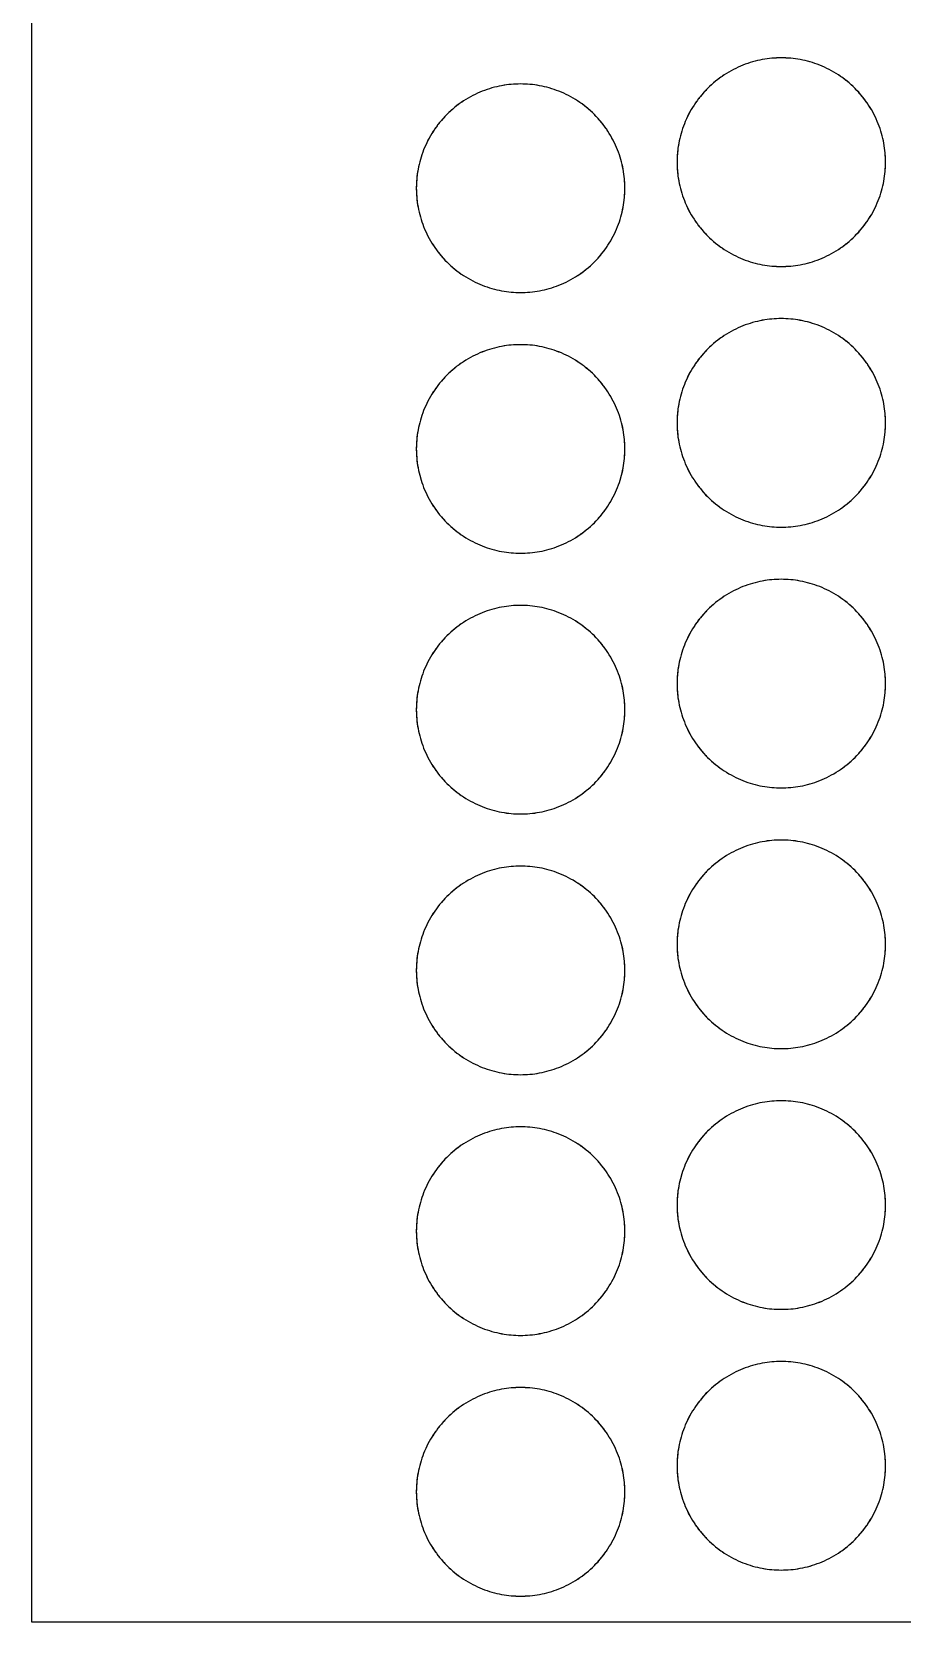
# Model space of a CAD drawing. Extents: x 85 to 185, y 98 to 200.
# Drawn here: x 85 to 111.71, y 100 to 148.8 of the extents above; entities that cross this region are included whole.
import ezdxf

# ---------------------------------------------------------------- set-up
doc = ezdxf.new("R2010")
doc.units = 0
doc.header["$MEASUREMENT"] = 0
doc.layers.get('0').update_dxf_attribs({"linetype": 'CONTINUOUS'})

msp = doc.modelspace()

# ---------------------------------------------------------------- linework, layer by layer
for points in [[(85, 100), (85, 200), (96.8, 200)], [(108, 100), (85, 100)], [(113.883, 100), (108, 100)]]:
    msp.add_lwpolyline(points)
for points in [[(111.2, 144.8), (111.197, 144.943), (111.187, 145.088), (111.17, 145.234), (111.147, 145.382), (111.132, 145.457), (111.115, 145.531), (111.097, 145.606), (111.076, 145.681), (111.054, 145.755), (111.03, 145.83), (111.004, 145.904), (110.975, 145.978), (110.945, 146.052), (110.913, 146.125), (110.879, 146.198), (110.843, 146.27), (110.804, 146.341), (110.764, 146.412), (110.722, 146.482), (110.678, 146.551), (110.633, 146.619), (110.585, 146.686), (110.536, 146.752), (110.484, 146.817), (110.431, 146.88), (110.377, 146.943), (110.321, 147.003), (110.263, 147.063), (110.203, 147.121), (110.143, 147.177), (110.08, 147.231), (110.017, 147.284), (109.952, 147.336), (109.886, 147.385), (109.819, 147.433), (109.751, 147.478), (109.682, 147.522), (109.612, 147.564), (109.541, 147.604), (109.47, 147.643), (109.398, 147.679), (109.325, 147.713), (109.252, 147.745), (109.178, 147.775), (109.104, 147.804), (109.03, 147.83), (108.955, 147.854), (108.881, 147.876), (108.806, 147.897), (108.731, 147.915), (108.657, 147.932), (108.582, 147.947), (108.434, 147.97), (108.288, 147.987), (108.143, 147.997), (108, 148), (107.857, 147.997), (107.712, 147.987), (107.566, 147.97), (107.418, 147.947), (107.343, 147.932), (107.269, 147.915), (107.194, 147.897), (107.119, 147.876), (107.045, 147.854), (106.97, 147.83), (106.896, 147.804), (106.822, 147.775), (106.748, 147.745), (106.675, 147.713), (106.602, 147.679), (106.53, 147.643), (106.459, 147.604), (106.388, 147.564), (106.318, 147.522), (106.249, 147.478), (106.181, 147.433), (106.114, 147.385), (106.048, 147.336), (105.983, 147.284), (105.92, 147.231), (105.857, 147.177), (105.797, 147.121), (105.737, 147.063), (105.679, 147.003), (105.623, 146.943), (105.569, 146.88), (105.516, 146.817), (105.464, 146.752), (105.415, 146.686), (105.367, 146.619), (105.322, 146.551), (105.278, 146.482), (105.236, 146.412), (105.196, 146.341), (105.157, 146.27), (105.121, 146.198), (105.087, 146.125), (105.055, 146.052), (105.025, 145.978), (104.996, 145.904), (104.97, 145.83), (104.946, 145.755), (104.924, 145.681), (104.903, 145.606), (104.885, 145.531), (104.868, 145.457), (104.853, 145.382), (104.83, 145.234), (104.813, 145.088), (104.803, 144.943), (104.8, 144.8), (104.803, 144.657), (104.813, 144.512), (104.83, 144.366), (104.853, 144.218), (104.868, 144.143), (104.885, 144.069), (104.903, 143.994), (104.924, 143.919), (104.946, 143.845), (104.97, 143.77), (104.996, 143.696), (105.025, 143.622), (105.055, 143.548), (105.087, 143.475), (105.121, 143.402), (105.157, 143.33), (105.196, 143.259), (105.236, 143.188), (105.278, 143.118), (105.322, 143.049), (105.367, 142.981), (105.415, 142.914), (105.464, 142.848), (105.516, 142.783), (105.569, 142.72), (105.623, 142.657), (105.679, 142.597), (105.737, 142.537), (105.797, 142.479), (105.857, 142.423), (105.92, 142.369), (105.983, 142.316), (106.048, 142.264), (106.114, 142.215), (106.181, 142.167), (106.249, 142.122), (106.318, 142.078), (106.388, 142.036), (106.459, 141.996), (106.53, 141.957), (106.602, 141.921), (106.675, 141.887), (106.748, 141.855), (106.822, 141.825), (106.896, 141.796), (106.97, 141.77), (107.045, 141.746), (107.119, 141.724), (107.194, 141.703), (107.269, 141.685), (107.343, 141.668), (107.418, 141.653), (107.566, 141.63), (107.712, 141.613), (107.857, 141.603), (108, 141.6), (108.143, 141.603), (108.288, 141.613), (108.434, 141.63), (108.582, 141.653), (108.657, 141.668), (108.731, 141.685), (108.806, 141.703), (108.881, 141.724), (108.955, 141.746), (109.03, 141.77), (109.104, 141.796), (109.178, 141.825), (109.252, 141.855), (109.325, 141.887), (109.398, 141.921), (109.47, 141.957), (109.541, 141.996), (109.612, 142.036), (109.682, 142.078), (109.751, 142.122), (109.819, 142.167), (109.886, 142.215), (109.952, 142.264), (110.017, 142.316), (110.08, 142.369), (110.143, 142.423), (110.203, 142.479), (110.263, 142.537), (110.321, 142.597), (110.377, 142.657), (110.431, 142.72), (110.484, 142.783), (110.536, 142.848), (110.585, 142.914), (110.633, 142.981), (110.678, 143.049), (110.722, 143.118), (110.764, 143.188), (110.804, 143.259), (110.843, 143.33), (110.879, 143.402), (110.913, 143.475), (110.945, 143.548), (110.975, 143.622), (111.004, 143.696), (111.03, 143.77), (111.054, 143.845), (111.076, 143.919), (111.097, 143.994), (111.115, 144.069), (111.132, 144.143), (111.147, 144.218), (111.17, 144.366), (111.187, 144.512), (111.197, 144.657), (111.2, 144.8)], [(103.2, 144), (103.197, 144.143), (103.187, 144.288), (103.17, 144.434), (103.147, 144.582), (103.132, 144.657), (103.115, 144.731), (103.097, 144.806), (103.076, 144.881), (103.054, 144.955), (103.03, 145.03), (103.004, 145.104), (102.975, 145.178), (102.945, 145.252), (102.913, 145.325), (102.879, 145.398), (102.843, 145.47), (102.804, 145.541), (102.764, 145.612), (102.722, 145.682), (102.678, 145.751), (102.633, 145.819), (102.585, 145.886), (102.536, 145.952), (102.484, 146.017), (102.431, 146.08), (102.377, 146.143), (102.321, 146.203), (102.263, 146.263), (102.203, 146.321), (102.143, 146.377), (102.08, 146.431), (102.017, 146.484), (101.952, 146.536), (101.886, 146.585), (101.819, 146.633), (101.751, 146.678), (101.682, 146.722), (101.612, 146.764), (101.541, 146.804), (101.47, 146.843), (101.398, 146.879), (101.325, 146.913), (101.252, 146.945), (101.178, 146.975), (101.104, 147.004), (101.03, 147.03), (100.955, 147.054), (100.881, 147.076), (100.806, 147.097), (100.731, 147.115), (100.657, 147.132), (100.582, 147.147), (100.434, 147.17), (100.288, 147.187), (100.143, 147.197), (100, 147.2), (99.857, 147.197), (99.712, 147.187), (99.566, 147.17), (99.418, 147.147), (99.343, 147.132), (99.269, 147.115), (99.194, 147.097), (99.119, 147.076), (99.045, 147.054), (98.97, 147.03), (98.896, 147.004), (98.822, 146.975), (98.748, 146.945), (98.675, 146.913), (98.602, 146.879), (98.53, 146.843), (98.459, 146.804), (98.388, 146.764), (98.318, 146.722), (98.249, 146.678), (98.181, 146.633), (98.114, 146.585), (98.048, 146.536), (97.983, 146.484), (97.92, 146.431), (97.857, 146.377), (97.797, 146.321), (97.737, 146.263), (97.679, 146.203), (97.623, 146.143), (97.569, 146.08), (97.516, 146.017), (97.464, 145.952), (97.415, 145.886), (97.367, 145.819), (97.322, 145.751), (97.278, 145.682), (97.236, 145.612), (97.196, 145.541), (97.157, 145.47), (97.121, 145.398), (97.087, 145.325), (97.055, 145.252), (97.025, 145.178), (96.996, 145.104), (96.97, 145.03), (96.946, 144.955), (96.924, 144.881), (96.903, 144.806), (96.885, 144.731), (96.868, 144.657), (96.853, 144.582), (96.83, 144.434), (96.813, 144.288), (96.803, 144.143), (96.8, 144), (96.803, 143.857), (96.813, 143.712), (96.83, 143.566), (96.853, 143.418), (96.868, 143.343), (96.885, 143.269), (96.903, 143.194), (96.924, 143.119), (96.946, 143.045), (96.97, 142.97), (96.996, 142.896), (97.025, 142.822), (97.055, 142.748), (97.087, 142.675), (97.121, 142.602), (97.157, 142.53), (97.196, 142.459), (97.236, 142.388), (97.278, 142.318), (97.322, 142.249), (97.367, 142.181), (97.415, 142.114), (97.464, 142.048), (97.516, 141.983), (97.569, 141.92), (97.623, 141.857), (97.679, 141.797), (97.737, 141.737), (97.797, 141.679), (97.857, 141.623), (97.92, 141.569), (97.983, 141.516), (98.048, 141.464), (98.114, 141.415), (98.181, 141.367), (98.249, 141.322), (98.318, 141.278), (98.388, 141.236), (98.459, 141.196), (98.53, 141.157), (98.602, 141.121), (98.675, 141.087), (98.748, 141.055), (98.822, 141.025), (98.896, 140.996), (98.97, 140.97), (99.045, 140.946), (99.119, 140.924), (99.194, 140.903), (99.269, 140.885), (99.343, 140.868), (99.418, 140.853), (99.566, 140.83), (99.712, 140.813), (99.857, 140.803), (100, 140.8), (100.143, 140.803), (100.288, 140.813), (100.434, 140.83), (100.582, 140.853), (100.657, 140.868), (100.731, 140.885), (100.806, 140.903), (100.881, 140.924), (100.955, 140.946), (101.03, 140.97), (101.104, 140.996), (101.178, 141.025), (101.252, 141.055), (101.325, 141.087), (101.398, 141.121), (101.47, 141.157), (101.541, 141.196), (101.612, 141.236), (101.682, 141.278), (101.751, 141.322), (101.819, 141.367), (101.886, 141.415), (101.952, 141.464), (102.017, 141.516), (102.08, 141.569), (102.143, 141.623), (102.203, 141.679), (102.263, 141.737), (102.321, 141.797), (102.377, 141.857), (102.431, 141.92), (102.484, 141.983), (102.536, 142.048), (102.585, 142.114), (102.633, 142.181), (102.678, 142.249), (102.722, 142.318), (102.764, 142.388), (102.804, 142.459), (102.843, 142.53), (102.879, 142.602), (102.913, 142.675), (102.945, 142.748), (102.975, 142.822), (103.004, 142.896), (103.03, 142.97), (103.054, 143.045), (103.076, 143.119), (103.097, 143.194), (103.115, 143.269), (103.132, 143.343), (103.147, 143.418), (103.17, 143.566), (103.187, 143.712), (103.197, 143.857), (103.2, 144)], [(111.2, 136.8), (111.197, 136.943), (111.187, 137.088), (111.17, 137.234), (111.147, 137.382), (111.132, 137.457), (111.115, 137.531), (111.097, 137.606), (111.076, 137.681), (111.054, 137.755), (111.03, 137.83), (111.004, 137.904), (110.975, 137.978), (110.945, 138.052), (110.913, 138.125), (110.879, 138.198), (110.843, 138.27), (110.804, 138.341), (110.764, 138.412), (110.722, 138.482), (110.678, 138.551), (110.633, 138.619), (110.585, 138.686), (110.536, 138.752), (110.484, 138.817), (110.431, 138.88), (110.377, 138.943), (110.321, 139.003), (110.263, 139.063), (110.203, 139.121), (110.143, 139.177), (110.08, 139.231), (110.017, 139.284), (109.952, 139.336), (109.886, 139.385), (109.819, 139.433), (109.751, 139.478), (109.682, 139.522), (109.612, 139.564), (109.541, 139.604), (109.47, 139.643), (109.398, 139.679), (109.325, 139.713), (109.252, 139.745), (109.178, 139.775), (109.104, 139.804), (109.03, 139.83), (108.955, 139.854), (108.881, 139.876), (108.806, 139.897), (108.731, 139.915), (108.657, 139.932), (108.582, 139.947), (108.434, 139.97), (108.288, 139.987), (108.143, 139.997), (108, 140), (107.857, 139.997), (107.712, 139.987), (107.566, 139.97), (107.418, 139.947), (107.343, 139.932), (107.269, 139.915), (107.194, 139.897), (107.119, 139.876), (107.045, 139.854), (106.97, 139.83), (106.896, 139.804), (106.822, 139.775), (106.748, 139.745), (106.675, 139.713), (106.602, 139.679), (106.53, 139.643), (106.459, 139.604), (106.388, 139.564), (106.318, 139.522), (106.249, 139.478), (106.181, 139.433), (106.114, 139.385), (106.048, 139.336), (105.983, 139.284), (105.92, 139.231), (105.857, 139.177), (105.797, 139.121), (105.737, 139.063), (105.679, 139.003), (105.623, 138.943), (105.569, 138.88), (105.516, 138.817), (105.464, 138.752), (105.415, 138.686), (105.367, 138.619), (105.322, 138.551), (105.278, 138.482), (105.236, 138.412), (105.196, 138.341), (105.157, 138.27), (105.121, 138.198), (105.087, 138.125), (105.055, 138.052), (105.025, 137.978), (104.996, 137.904), (104.97, 137.83), (104.946, 137.755), (104.924, 137.681), (104.903, 137.606), (104.885, 137.531), (104.868, 137.457), (104.853, 137.382), (104.83, 137.234), (104.813, 137.088), (104.803, 136.943), (104.8, 136.8), (104.803, 136.657), (104.813, 136.512), (104.83, 136.366), (104.853, 136.218), (104.868, 136.143), (104.885, 136.069), (104.903, 135.994), (104.924, 135.919), (104.946, 135.845), (104.97, 135.77), (104.996, 135.696), (105.025, 135.622), (105.055, 135.548), (105.087, 135.475), (105.121, 135.402), (105.157, 135.33), (105.196, 135.259), (105.236, 135.188), (105.278, 135.118), (105.322, 135.049), (105.367, 134.981), (105.415, 134.914), (105.464, 134.848), (105.516, 134.783), (105.569, 134.72), (105.623, 134.657), (105.679, 134.597), (105.737, 134.537), (105.797, 134.479), (105.857, 134.423), (105.92, 134.369), (105.983, 134.316), (106.048, 134.264), (106.114, 134.215), (106.181, 134.167), (106.249, 134.122), (106.318, 134.078), (106.388, 134.036), (106.459, 133.996), (106.53, 133.957), (106.602, 133.921), (106.675, 133.887), (106.748, 133.855), (106.822, 133.825), (106.896, 133.796), (106.97, 133.77), (107.045, 133.746), (107.119, 133.724), (107.194, 133.703), (107.269, 133.685), (107.343, 133.668), (107.418, 133.653), (107.566, 133.63), (107.712, 133.613), (107.857, 133.603), (108, 133.6), (108.143, 133.603), (108.288, 133.613), (108.434, 133.63), (108.582, 133.653), (108.657, 133.668), (108.731, 133.685), (108.806, 133.703), (108.881, 133.724), (108.955, 133.746), (109.03, 133.77), (109.104, 133.796), (109.178, 133.825), (109.252, 133.855), (109.325, 133.887), (109.398, 133.921), (109.47, 133.957), (109.541, 133.996), (109.612, 134.036), (109.682, 134.078), (109.751, 134.122), (109.819, 134.167), (109.886, 134.215), (109.952, 134.264), (110.017, 134.316), (110.08, 134.369), (110.143, 134.423), (110.203, 134.479), (110.263, 134.537), (110.321, 134.597), (110.377, 134.657), (110.431, 134.72), (110.484, 134.783), (110.536, 134.848), (110.585, 134.914), (110.633, 134.981), (110.678, 135.049), (110.722, 135.118), (110.764, 135.188), (110.804, 135.259), (110.843, 135.33), (110.879, 135.402), (110.913, 135.475), (110.945, 135.548), (110.975, 135.622), (111.004, 135.696), (111.03, 135.77), (111.054, 135.845), (111.076, 135.919), (111.097, 135.994), (111.115, 136.069), (111.132, 136.143), (111.147, 136.218), (111.17, 136.366), (111.187, 136.512), (111.197, 136.657), (111.2, 136.8)], [(103.2, 136), (103.197, 136.143), (103.187, 136.288), (103.17, 136.434), (103.147, 136.582), (103.132, 136.657), (103.115, 136.731), (103.097, 136.806), (103.076, 136.881), (103.054, 136.955), (103.03, 137.03), (103.004, 137.104), (102.975, 137.178), (102.945, 137.252), (102.913, 137.325), (102.879, 137.398), (102.843, 137.47), (102.804, 137.541), (102.764, 137.612), (102.722, 137.682), (102.678, 137.751), (102.633, 137.819), (102.585, 137.886), (102.536, 137.952), (102.484, 138.017), (102.431, 138.08), (102.377, 138.143), (102.321, 138.203), (102.263, 138.263), (102.203, 138.321), (102.143, 138.377), (102.08, 138.431), (102.017, 138.484), (101.952, 138.536), (101.886, 138.585), (101.819, 138.633), (101.751, 138.678), (101.682, 138.722), (101.612, 138.764), (101.541, 138.804), (101.47, 138.843), (101.398, 138.879), (101.325, 138.913), (101.252, 138.945), (101.178, 138.975), (101.104, 139.004), (101.03, 139.03), (100.955, 139.054), (100.881, 139.076), (100.806, 139.097), (100.731, 139.115), (100.657, 139.132), (100.582, 139.147), (100.434, 139.17), (100.288, 139.187), (100.143, 139.197), (100, 139.2), (99.857, 139.197), (99.712, 139.187), (99.566, 139.17), (99.418, 139.147), (99.343, 139.132), (99.269, 139.115), (99.194, 139.097), (99.119, 139.076), (99.045, 139.054), (98.97, 139.03), (98.896, 139.004), (98.822, 138.975), (98.748, 138.945), (98.675, 138.913), (98.602, 138.879), (98.53, 138.843), (98.459, 138.804), (98.388, 138.764), (98.318, 138.722), (98.249, 138.678), (98.181, 138.633), (98.114, 138.585), (98.048, 138.536), (97.983, 138.484), (97.92, 138.431), (97.857, 138.377), (97.797, 138.321), (97.737, 138.263), (97.679, 138.203), (97.623, 138.143), (97.569, 138.08), (97.516, 138.017), (97.464, 137.952), (97.415, 137.886), (97.367, 137.819), (97.322, 137.751), (97.278, 137.682), (97.236, 137.612), (97.196, 137.541), (97.157, 137.47), (97.121, 137.398), (97.087, 137.325), (97.055, 137.252), (97.025, 137.178), (96.996, 137.104), (96.97, 137.03), (96.946, 136.955), (96.924, 136.881), (96.903, 136.806), (96.885, 136.731), (96.868, 136.657), (96.853, 136.582), (96.83, 136.434), (96.813, 136.288), (96.803, 136.143), (96.8, 136), (96.803, 135.857), (96.813, 135.712), (96.83, 135.566), (96.853, 135.418), (96.868, 135.343), (96.885, 135.269), (96.903, 135.194), (96.924, 135.119), (96.946, 135.045), (96.97, 134.97), (96.996, 134.896), (97.025, 134.822), (97.055, 134.748), (97.087, 134.675), (97.121, 134.602), (97.157, 134.53), (97.196, 134.459), (97.236, 134.388), (97.278, 134.318), (97.322, 134.249), (97.367, 134.181), (97.415, 134.114), (97.464, 134.048), (97.516, 133.983), (97.569, 133.92), (97.623, 133.857), (97.679, 133.797), (97.737, 133.737), (97.797, 133.679), (97.857, 133.623), (97.92, 133.569), (97.983, 133.516), (98.048, 133.464), (98.114, 133.415), (98.181, 133.367), (98.249, 133.322), (98.318, 133.278), (98.388, 133.236), (98.459, 133.196), (98.53, 133.157), (98.602, 133.121), (98.675, 133.087), (98.748, 133.055), (98.822, 133.025), (98.896, 132.996), (98.97, 132.97), (99.045, 132.946), (99.119, 132.924), (99.194, 132.903), (99.269, 132.885), (99.343, 132.868), (99.418, 132.853), (99.566, 132.83), (99.712, 132.813), (99.857, 132.803), (100, 132.8), (100.143, 132.803), (100.288, 132.813), (100.434, 132.83), (100.582, 132.853), (100.657, 132.868), (100.731, 132.885), (100.806, 132.903), (100.881, 132.924), (100.955, 132.946), (101.03, 132.97), (101.104, 132.996), (101.178, 133.025), (101.252, 133.055), (101.325, 133.087), (101.398, 133.121), (101.47, 133.157), (101.541, 133.196), (101.612, 133.236), (101.682, 133.278), (101.751, 133.322), (101.819, 133.367), (101.886, 133.415), (101.952, 133.464), (102.017, 133.516), (102.08, 133.569), (102.143, 133.623), (102.203, 133.679), (102.263, 133.737), (102.321, 133.797), (102.377, 133.857), (102.431, 133.92), (102.484, 133.983), (102.536, 134.048), (102.585, 134.114), (102.633, 134.181), (102.678, 134.249), (102.722, 134.318), (102.764, 134.388), (102.804, 134.459), (102.843, 134.53), (102.879, 134.602), (102.913, 134.675), (102.945, 134.748), (102.975, 134.822), (103.004, 134.896), (103.03, 134.97), (103.054, 135.045), (103.076, 135.119), (103.097, 135.194), (103.115, 135.269), (103.132, 135.343), (103.147, 135.418), (103.17, 135.566), (103.187, 135.712), (103.197, 135.857), (103.2, 136)], [(111.2, 128.8), (111.197, 128.943), (111.187, 129.088), (111.17, 129.234), (111.147, 129.382), (111.132, 129.457), (111.115, 129.531), (111.097, 129.606), (111.076, 129.681), (111.054, 129.755), (111.03, 129.83), (111.004, 129.904), (110.975, 129.978), (110.945, 130.052), (110.913, 130.125), (110.879, 130.198), (110.843, 130.27), (110.804, 130.341), (110.764, 130.412), (110.722, 130.482), (110.678, 130.551), (110.633, 130.619), (110.585, 130.686), (110.536, 130.752), (110.484, 130.817), (110.431, 130.88), (110.377, 130.943), (110.321, 131.003), (110.263, 131.063), (110.203, 131.121), (110.143, 131.177), (110.08, 131.231), (110.017, 131.284), (109.952, 131.336), (109.886, 131.385), (109.819, 131.433), (109.751, 131.478), (109.682, 131.522), (109.612, 131.564), (109.541, 131.604), (109.47, 131.643), (109.398, 131.679), (109.325, 131.713), (109.252, 131.745), (109.178, 131.775), (109.104, 131.804), (109.03, 131.83), (108.955, 131.854), (108.881, 131.876), (108.806, 131.897), (108.731, 131.915), (108.657, 131.932), (108.582, 131.947), (108.434, 131.97), (108.288, 131.987), (108.143, 131.997), (108, 132), (107.857, 131.997), (107.712, 131.987), (107.566, 131.97), (107.418, 131.947), (107.343, 131.932), (107.269, 131.915), (107.194, 131.897), (107.119, 131.876), (107.045, 131.854), (106.97, 131.83), (106.896, 131.804), (106.822, 131.775), (106.748, 131.745), (106.675, 131.713), (106.602, 131.679), (106.53, 131.643), (106.459, 131.604), (106.388, 131.564), (106.318, 131.522), (106.249, 131.478), (106.181, 131.433), (106.114, 131.385), (106.048, 131.336), (105.983, 131.284), (105.92, 131.231), (105.857, 131.177), (105.797, 131.121), (105.737, 131.063), (105.679, 131.003), (105.623, 130.943), (105.569, 130.88), (105.516, 130.817), (105.464, 130.752), (105.415, 130.686), (105.367, 130.619), (105.322, 130.551), (105.278, 130.482), (105.236, 130.412), (105.196, 130.341), (105.157, 130.27), (105.121, 130.198), (105.087, 130.125), (105.055, 130.052), (105.025, 129.978), (104.996, 129.904), (104.97, 129.83), (104.946, 129.755), (104.924, 129.681), (104.903, 129.606), (104.885, 129.531), (104.868, 129.457), (104.853, 129.382), (104.83, 129.234), (104.813, 129.088), (104.803, 128.943), (104.8, 128.8), (104.803, 128.657), (104.813, 128.512), (104.83, 128.366), (104.853, 128.218), (104.868, 128.143), (104.885, 128.069), (104.903, 127.994), (104.924, 127.919), (104.946, 127.845), (104.97, 127.77), (104.996, 127.696), (105.025, 127.622), (105.055, 127.548), (105.087, 127.475), (105.121, 127.402), (105.157, 127.33), (105.196, 127.259), (105.236, 127.188), (105.278, 127.118), (105.322, 127.049), (105.367, 126.981), (105.415, 126.914), (105.464, 126.848), (105.516, 126.783), (105.569, 126.72), (105.623, 126.657), (105.679, 126.597), (105.737, 126.537), (105.797, 126.479), (105.857, 126.423), (105.92, 126.369), (105.983, 126.316), (106.048, 126.264), (106.114, 126.215), (106.181, 126.167), (106.249, 126.122), (106.318, 126.078), (106.388, 126.036), (106.459, 125.996), (106.53, 125.957), (106.602, 125.921), (106.675, 125.887), (106.748, 125.855), (106.822, 125.825), (106.896, 125.796), (106.97, 125.77), (107.045, 125.746), (107.119, 125.724), (107.194, 125.703), (107.269, 125.685), (107.343, 125.668), (107.418, 125.653), (107.566, 125.63), (107.712, 125.613), (107.857, 125.603), (108, 125.6), (108.143, 125.603), (108.288, 125.613), (108.434, 125.63), (108.582, 125.653), (108.657, 125.668), (108.731, 125.685), (108.806, 125.703), (108.881, 125.724), (108.955, 125.746), (109.03, 125.77), (109.104, 125.796), (109.178, 125.825), (109.252, 125.855), (109.325, 125.887), (109.398, 125.921), (109.47, 125.957), (109.541, 125.996), (109.612, 126.036), (109.682, 126.078), (109.751, 126.122), (109.819, 126.167), (109.886, 126.215), (109.952, 126.264), (110.017, 126.316), (110.08, 126.369), (110.143, 126.423), (110.203, 126.479), (110.263, 126.537), (110.321, 126.597), (110.377, 126.657), (110.431, 126.72), (110.484, 126.783), (110.536, 126.848), (110.585, 126.914), (110.633, 126.981), (110.678, 127.049), (110.722, 127.118), (110.764, 127.188), (110.804, 127.259), (110.843, 127.33), (110.879, 127.402), (110.913, 127.475), (110.945, 127.548), (110.975, 127.622), (111.004, 127.696), (111.03, 127.77), (111.054, 127.845), (111.076, 127.919), (111.097, 127.994), (111.115, 128.069), (111.132, 128.143), (111.147, 128.218), (111.17, 128.366), (111.187, 128.512), (111.197, 128.657), (111.2, 128.8)], [(103.2, 128), (103.197, 128.143), (103.187, 128.288), (103.17, 128.434), (103.147, 128.582), (103.132, 128.657), (103.115, 128.731), (103.097, 128.806), (103.076, 128.881), (103.054, 128.955), (103.03, 129.03), (103.004, 129.104), (102.975, 129.178), (102.945, 129.252), (102.913, 129.325), (102.879, 129.398), (102.843, 129.47), (102.804, 129.541), (102.764, 129.612), (102.722, 129.682), (102.678, 129.751), (102.633, 129.819), (102.585, 129.886), (102.536, 129.952), (102.484, 130.017), (102.431, 130.08), (102.377, 130.143), (102.321, 130.203), (102.263, 130.263), (102.203, 130.321), (102.143, 130.377), (102.08, 130.431), (102.017, 130.484), (101.952, 130.536), (101.886, 130.585), (101.819, 130.633), (101.751, 130.678), (101.682, 130.722), (101.612, 130.764), (101.541, 130.804), (101.47, 130.843), (101.398, 130.879), (101.325, 130.913), (101.252, 130.945), (101.178, 130.975), (101.104, 131.004), (101.03, 131.03), (100.955, 131.054), (100.881, 131.076), (100.806, 131.097), (100.731, 131.115), (100.657, 131.132), (100.582, 131.147), (100.434, 131.17), (100.288, 131.187), (100.143, 131.197), (100, 131.2), (99.857, 131.197), (99.712, 131.187), (99.566, 131.17), (99.418, 131.147), (99.343, 131.132), (99.269, 131.115), (99.194, 131.097), (99.119, 131.076), (99.045, 131.054), (98.97, 131.03), (98.896, 131.004), (98.822, 130.975), (98.748, 130.945), (98.675, 130.913), (98.602, 130.879), (98.53, 130.843), (98.459, 130.804), (98.388, 130.764), (98.318, 130.722), (98.249, 130.678), (98.181, 130.633), (98.114, 130.585), (98.048, 130.536), (97.983, 130.484), (97.92, 130.431), (97.857, 130.377), (97.797, 130.321), (97.737, 130.263), (97.679, 130.203), (97.623, 130.143), (97.569, 130.08), (97.516, 130.017), (97.464, 129.952), (97.415, 129.886), (97.367, 129.819), (97.322, 129.751), (97.278, 129.682), (97.236, 129.612), (97.196, 129.541), (97.157, 129.47), (97.121, 129.398), (97.087, 129.325), (97.055, 129.252), (97.025, 129.178), (96.996, 129.104), (96.97, 129.03), (96.946, 128.955), (96.924, 128.881), (96.903, 128.806), (96.885, 128.731), (96.868, 128.657), (96.853, 128.582), (96.83, 128.434), (96.813, 128.288), (96.803, 128.143), (96.8, 128), (96.803, 127.857), (96.813, 127.712), (96.83, 127.566), (96.853, 127.418), (96.868, 127.343), (96.885, 127.269), (96.903, 127.194), (96.924, 127.119), (96.946, 127.045), (96.97, 126.97), (96.996, 126.896), (97.025, 126.822), (97.055, 126.748), (97.087, 126.675), (97.121, 126.602), (97.157, 126.53), (97.196, 126.459), (97.236, 126.388), (97.278, 126.318), (97.322, 126.249), (97.367, 126.181), (97.415, 126.114), (97.464, 126.048), (97.516, 125.983), (97.569, 125.92), (97.623, 125.857), (97.679, 125.797), (97.737, 125.737), (97.797, 125.679), (97.857, 125.623), (97.92, 125.569), (97.983, 125.516), (98.048, 125.464), (98.114, 125.415), (98.181, 125.367), (98.249, 125.322), (98.318, 125.278), (98.388, 125.236), (98.459, 125.196), (98.53, 125.157), (98.602, 125.121), (98.675, 125.087), (98.748, 125.055), (98.822, 125.025), (98.896, 124.996), (98.97, 124.97), (99.045, 124.946), (99.119, 124.924), (99.194, 124.903), (99.269, 124.885), (99.343, 124.868), (99.418, 124.853), (99.566, 124.83), (99.712, 124.813), (99.857, 124.803), (100, 124.8), (100.143, 124.803), (100.288, 124.813), (100.434, 124.83), (100.582, 124.853), (100.657, 124.868), (100.731, 124.885), (100.806, 124.903), (100.881, 124.924), (100.955, 124.946), (101.03, 124.97), (101.104, 124.996), (101.178, 125.025), (101.252, 125.055), (101.325, 125.087), (101.398, 125.121), (101.47, 125.157), (101.541, 125.196), (101.612, 125.236), (101.682, 125.278), (101.751, 125.322), (101.819, 125.367), (101.886, 125.415), (101.952, 125.464), (102.017, 125.516), (102.08, 125.569), (102.143, 125.623), (102.203, 125.679), (102.263, 125.737), (102.321, 125.797), (102.377, 125.857), (102.431, 125.92), (102.484, 125.983), (102.536, 126.048), (102.585, 126.114), (102.633, 126.181), (102.678, 126.249), (102.722, 126.318), (102.764, 126.388), (102.804, 126.459), (102.843, 126.53), (102.879, 126.602), (102.913, 126.675), (102.945, 126.748), (102.975, 126.822), (103.004, 126.896), (103.03, 126.97), (103.054, 127.045), (103.076, 127.119), (103.097, 127.194), (103.115, 127.269), (103.132, 127.343), (103.147, 127.418), (103.17, 127.566), (103.187, 127.712), (103.197, 127.857), (103.2, 128)], [(111.2, 120.8), (111.197, 120.943), (111.187, 121.088), (111.17, 121.234), (111.147, 121.382), (111.132, 121.457), (111.115, 121.531), (111.097, 121.606), (111.076, 121.681), (111.054, 121.755), (111.03, 121.83), (111.004, 121.904), (110.975, 121.978), (110.945, 122.052), (110.913, 122.125), (110.879, 122.198), (110.843, 122.27), (110.804, 122.341), (110.764, 122.412), (110.722, 122.482), (110.678, 122.551), (110.633, 122.619), (110.585, 122.686), (110.536, 122.752), (110.484, 122.817), (110.431, 122.88), (110.377, 122.943), (110.321, 123.003), (110.263, 123.063), (110.203, 123.121), (110.143, 123.177), (110.08, 123.231), (110.017, 123.284), (109.952, 123.336), (109.886, 123.385), (109.819, 123.433), (109.751, 123.478), (109.682, 123.522), (109.612, 123.564), (109.541, 123.604), (109.47, 123.643), (109.398, 123.679), (109.325, 123.713), (109.252, 123.745), (109.178, 123.775), (109.104, 123.804), (109.03, 123.83), (108.955, 123.854), (108.881, 123.876), (108.806, 123.897), (108.731, 123.915), (108.657, 123.932), (108.582, 123.947), (108.434, 123.97), (108.288, 123.987), (108.143, 123.997), (108, 124), (107.857, 123.997), (107.712, 123.987), (107.566, 123.97), (107.418, 123.947), (107.343, 123.932), (107.269, 123.915), (107.194, 123.897), (107.119, 123.876), (107.045, 123.854), (106.97, 123.83), (106.896, 123.804), (106.822, 123.775), (106.748, 123.745), (106.675, 123.713), (106.602, 123.679), (106.53, 123.643), (106.459, 123.604), (106.388, 123.564), (106.318, 123.522), (106.249, 123.478), (106.181, 123.433), (106.114, 123.385), (106.048, 123.336), (105.983, 123.284), (105.92, 123.231), (105.857, 123.177), (105.797, 123.121), (105.737, 123.063), (105.679, 123.003), (105.623, 122.943), (105.569, 122.88), (105.516, 122.817), (105.464, 122.752), (105.415, 122.686), (105.367, 122.619), (105.322, 122.551), (105.278, 122.482), (105.236, 122.412), (105.196, 122.341), (105.157, 122.27), (105.121, 122.198), (105.087, 122.125), (105.055, 122.052), (105.025, 121.978), (104.996, 121.904), (104.97, 121.83), (104.946, 121.755), (104.924, 121.681), (104.903, 121.606), (104.885, 121.531), (104.868, 121.457), (104.853, 121.382), (104.83, 121.234), (104.813, 121.088), (104.803, 120.943), (104.8, 120.8), (104.803, 120.657), (104.813, 120.512), (104.83, 120.366), (104.853, 120.218), (104.868, 120.143), (104.885, 120.069), (104.903, 119.994), (104.924, 119.919), (104.946, 119.845), (104.97, 119.77), (104.996, 119.696), (105.025, 119.622), (105.055, 119.548), (105.087, 119.475), (105.121, 119.402), (105.157, 119.33), (105.196, 119.259), (105.236, 119.188), (105.278, 119.118), (105.322, 119.049), (105.367, 118.981), (105.415, 118.914), (105.464, 118.848), (105.516, 118.783), (105.569, 118.72), (105.623, 118.657), (105.679, 118.597), (105.737, 118.537), (105.797, 118.479), (105.857, 118.423), (105.92, 118.369), (105.983, 118.316), (106.048, 118.264), (106.114, 118.215), (106.181, 118.167), (106.249, 118.122), (106.318, 118.078), (106.388, 118.036), (106.459, 117.996), (106.53, 117.957), (106.602, 117.921), (106.675, 117.887), (106.748, 117.855), (106.822, 117.825), (106.896, 117.796), (106.97, 117.77), (107.045, 117.746), (107.119, 117.724), (107.194, 117.703), (107.269, 117.685), (107.343, 117.668), (107.418, 117.653), (107.566, 117.63), (107.712, 117.613), (107.857, 117.603), (108, 117.6), (108.143, 117.603), (108.288, 117.613), (108.434, 117.63), (108.582, 117.653), (108.657, 117.668), (108.731, 117.685), (108.806, 117.703), (108.881, 117.724), (108.955, 117.746), (109.03, 117.77), (109.104, 117.796), (109.178, 117.825), (109.252, 117.855), (109.325, 117.887), (109.398, 117.921), (109.47, 117.957), (109.541, 117.996), (109.612, 118.036), (109.682, 118.078), (109.751, 118.122), (109.819, 118.167), (109.886, 118.215), (109.952, 118.264), (110.017, 118.316), (110.08, 118.369), (110.143, 118.423), (110.203, 118.479), (110.263, 118.537), (110.321, 118.597), (110.377, 118.657), (110.431, 118.72), (110.484, 118.783), (110.536, 118.848), (110.585, 118.914), (110.633, 118.981), (110.678, 119.049), (110.722, 119.118), (110.764, 119.188), (110.804, 119.259), (110.843, 119.33), (110.879, 119.402), (110.913, 119.475), (110.945, 119.548), (110.975, 119.622), (111.004, 119.696), (111.03, 119.77), (111.054, 119.845), (111.076, 119.919), (111.097, 119.994), (111.115, 120.069), (111.132, 120.143), (111.147, 120.218), (111.17, 120.366), (111.187, 120.512), (111.197, 120.657), (111.2, 120.8)], [(103.2, 120), (103.197, 120.143), (103.187, 120.288), (103.17, 120.434), (103.147, 120.582), (103.132, 120.657), (103.115, 120.731), (103.097, 120.806), (103.076, 120.881), (103.054, 120.955), (103.03, 121.03), (103.004, 121.104), (102.975, 121.178), (102.945, 121.252), (102.913, 121.325), (102.879, 121.398), (102.843, 121.47), (102.804, 121.541), (102.764, 121.612), (102.722, 121.682), (102.678, 121.751), (102.633, 121.819), (102.585, 121.886), (102.536, 121.952), (102.484, 122.017), (102.431, 122.08), (102.377, 122.143), (102.321, 122.203), (102.263, 122.263), (102.203, 122.321), (102.143, 122.377), (102.08, 122.431), (102.017, 122.484), (101.952, 122.536), (101.886, 122.585), (101.819, 122.633), (101.751, 122.678), (101.682, 122.722), (101.612, 122.764), (101.541, 122.804), (101.47, 122.843), (101.398, 122.879), (101.325, 122.913), (101.252, 122.945), (101.178, 122.975), (101.104, 123.004), (101.03, 123.03), (100.955, 123.054), (100.881, 123.076), (100.806, 123.097), (100.731, 123.115), (100.657, 123.132), (100.582, 123.147), (100.434, 123.17), (100.288, 123.187), (100.143, 123.197), (100, 123.2), (99.857, 123.197), (99.712, 123.187), (99.566, 123.17), (99.418, 123.147), (99.343, 123.132), (99.269, 123.115), (99.194, 123.097), (99.119, 123.076), (99.045, 123.054), (98.97, 123.03), (98.896, 123.004), (98.822, 122.975), (98.748, 122.945), (98.675, 122.913), (98.602, 122.879), (98.53, 122.843), (98.459, 122.804), (98.388, 122.764), (98.318, 122.722), (98.249, 122.678), (98.181, 122.633), (98.114, 122.585), (98.048, 122.536), (97.983, 122.484), (97.92, 122.431), (97.857, 122.377), (97.797, 122.321), (97.737, 122.263), (97.679, 122.203), (97.623, 122.143), (97.569, 122.08), (97.516, 122.017), (97.464, 121.952), (97.415, 121.886), (97.367, 121.819), (97.322, 121.751), (97.278, 121.682), (97.236, 121.612), (97.196, 121.541), (97.157, 121.47), (97.121, 121.398), (97.087, 121.325), (97.055, 121.252), (97.025, 121.178), (96.996, 121.104), (96.97, 121.03), (96.946, 120.955), (96.924, 120.881), (96.903, 120.806), (96.885, 120.731), (96.868, 120.657), (96.853, 120.582), (96.83, 120.434), (96.813, 120.288), (96.803, 120.143), (96.8, 120), (96.803, 119.857), (96.813, 119.712), (96.83, 119.566), (96.853, 119.418), (96.868, 119.343), (96.885, 119.269), (96.903, 119.194), (96.924, 119.119), (96.946, 119.045), (96.97, 118.97), (96.996, 118.896), (97.025, 118.822), (97.055, 118.748), (97.087, 118.675), (97.121, 118.602), (97.157, 118.53), (97.196, 118.459), (97.236, 118.388), (97.278, 118.318), (97.322, 118.249), (97.367, 118.181), (97.415, 118.114), (97.464, 118.048), (97.516, 117.983), (97.569, 117.92), (97.623, 117.857), (97.679, 117.797), (97.737, 117.737), (97.797, 117.679), (97.857, 117.623), (97.92, 117.569), (97.983, 117.516), (98.048, 117.464), (98.114, 117.415), (98.181, 117.367), (98.249, 117.322), (98.318, 117.278), (98.388, 117.236), (98.459, 117.196), (98.53, 117.157), (98.602, 117.121), (98.675, 117.087), (98.748, 117.055), (98.822, 117.025), (98.896, 116.996), (98.97, 116.97), (99.045, 116.946), (99.119, 116.924), (99.194, 116.903), (99.269, 116.885), (99.343, 116.868), (99.418, 116.853), (99.566, 116.83), (99.712, 116.813), (99.857, 116.803), (100, 116.8), (100.143, 116.803), (100.288, 116.813), (100.434, 116.83), (100.582, 116.853), (100.657, 116.868), (100.731, 116.885), (100.806, 116.903), (100.881, 116.924), (100.955, 116.946), (101.03, 116.97), (101.104, 116.996), (101.178, 117.025), (101.252, 117.055), (101.325, 117.087), (101.398, 117.121), (101.47, 117.157), (101.541, 117.196), (101.612, 117.236), (101.682, 117.278), (101.751, 117.322), (101.819, 117.367), (101.886, 117.415), (101.952, 117.464), (102.017, 117.516), (102.08, 117.569), (102.143, 117.623), (102.203, 117.679), (102.263, 117.737), (102.321, 117.797), (102.377, 117.857), (102.431, 117.92), (102.484, 117.983), (102.536, 118.048), (102.585, 118.114), (102.633, 118.181), (102.678, 118.249), (102.722, 118.318), (102.764, 118.388), (102.804, 118.459), (102.843, 118.53), (102.879, 118.602), (102.913, 118.675), (102.945, 118.748), (102.975, 118.822), (103.004, 118.896), (103.03, 118.97), (103.054, 119.045), (103.076, 119.119), (103.097, 119.194), (103.115, 119.269), (103.132, 119.343), (103.147, 119.418), (103.17, 119.566), (103.187, 119.712), (103.197, 119.857), (103.2, 120)], [(111.2, 112.8), (111.197, 112.943), (111.187, 113.088), (111.17, 113.234), (111.147, 113.382), (111.132, 113.457), (111.115, 113.531), (111.097, 113.606), (111.076, 113.681), (111.054, 113.755), (111.03, 113.83), (111.004, 113.904), (110.975, 113.978), (110.945, 114.052), (110.913, 114.125), (110.879, 114.198), (110.843, 114.27), (110.804, 114.341), (110.764, 114.412), (110.722, 114.482), (110.678, 114.551), (110.633, 114.619), (110.585, 114.686), (110.536, 114.752), (110.484, 114.817), (110.431, 114.88), (110.377, 114.943), (110.321, 115.003), (110.263, 115.063), (110.203, 115.121), (110.143, 115.177), (110.08, 115.231), (110.017, 115.284), (109.952, 115.336), (109.886, 115.385), (109.819, 115.433), (109.751, 115.478), (109.682, 115.522), (109.612, 115.564), (109.541, 115.604), (109.47, 115.643), (109.398, 115.679), (109.325, 115.713), (109.252, 115.745), (109.178, 115.775), (109.104, 115.804), (109.03, 115.83), (108.955, 115.854), (108.881, 115.876), (108.806, 115.897), (108.731, 115.915), (108.657, 115.932), (108.582, 115.947), (108.434, 115.97), (108.288, 115.987), (108.143, 115.997), (108, 116), (107.857, 115.997), (107.712, 115.987), (107.566, 115.97), (107.418, 115.947), (107.343, 115.932), (107.269, 115.915), (107.194, 115.897), (107.119, 115.876), (107.045, 115.854), (106.97, 115.83), (106.896, 115.804), (106.822, 115.775), (106.748, 115.745), (106.675, 115.713), (106.602, 115.679), (106.53, 115.643), (106.459, 115.604), (106.388, 115.564), (106.318, 115.522), (106.249, 115.478), (106.181, 115.433), (106.114, 115.385), (106.048, 115.336), (105.983, 115.284), (105.92, 115.231), (105.857, 115.177), (105.797, 115.121), (105.737, 115.063), (105.679, 115.003), (105.623, 114.943), (105.569, 114.88), (105.516, 114.817), (105.464, 114.752), (105.415, 114.686), (105.367, 114.619), (105.322, 114.551), (105.278, 114.482), (105.236, 114.412), (105.196, 114.341), (105.157, 114.27), (105.121, 114.198), (105.087, 114.125), (105.055, 114.052), (105.025, 113.978), (104.996, 113.904), (104.97, 113.83), (104.946, 113.755), (104.924, 113.681), (104.903, 113.606), (104.885, 113.531), (104.868, 113.457), (104.853, 113.382), (104.83, 113.234), (104.813, 113.088), (104.803, 112.943), (104.8, 112.8), (104.803, 112.657), (104.813, 112.512), (104.83, 112.366), (104.853, 112.218), (104.868, 112.143), (104.885, 112.069), (104.903, 111.994), (104.924, 111.919), (104.946, 111.845), (104.97, 111.77), (104.996, 111.696), (105.025, 111.622), (105.055, 111.548), (105.087, 111.475), (105.121, 111.402), (105.157, 111.33), (105.196, 111.259), (105.236, 111.188), (105.278, 111.118), (105.322, 111.049), (105.367, 110.981), (105.415, 110.914), (105.464, 110.848), (105.516, 110.783), (105.569, 110.72), (105.623, 110.657), (105.679, 110.597), (105.737, 110.537), (105.797, 110.479), (105.857, 110.423), (105.92, 110.369), (105.983, 110.316), (106.048, 110.264), (106.114, 110.215), (106.181, 110.167), (106.249, 110.122), (106.318, 110.078), (106.388, 110.036), (106.459, 109.996), (106.53, 109.957), (106.602, 109.921), (106.675, 109.887), (106.748, 109.855), (106.822, 109.825), (106.896, 109.796), (106.97, 109.77), (107.045, 109.746), (107.119, 109.724), (107.194, 109.703), (107.269, 109.685), (107.343, 109.668), (107.418, 109.653), (107.566, 109.63), (107.712, 109.613), (107.857, 109.603), (108, 109.6), (108.143, 109.603), (108.288, 109.613), (108.434, 109.63), (108.582, 109.653), (108.657, 109.668), (108.731, 109.685), (108.806, 109.703), (108.881, 109.724), (108.955, 109.746), (109.03, 109.77), (109.104, 109.796), (109.178, 109.825), (109.252, 109.855), (109.325, 109.887), (109.398, 109.921), (109.47, 109.957), (109.541, 109.996), (109.612, 110.036), (109.682, 110.078), (109.751, 110.122), (109.819, 110.167), (109.886, 110.215), (109.952, 110.264), (110.017, 110.316), (110.08, 110.369), (110.143, 110.423), (110.203, 110.479), (110.263, 110.537), (110.321, 110.597), (110.377, 110.657), (110.431, 110.72), (110.484, 110.783), (110.536, 110.848), (110.585, 110.914), (110.633, 110.981), (110.678, 111.049), (110.722, 111.118), (110.764, 111.188), (110.804, 111.259), (110.843, 111.33), (110.879, 111.402), (110.913, 111.475), (110.945, 111.548), (110.975, 111.622), (111.004, 111.696), (111.03, 111.77), (111.054, 111.845), (111.076, 111.919), (111.097, 111.994), (111.115, 112.069), (111.132, 112.143), (111.147, 112.218), (111.17, 112.366), (111.187, 112.512), (111.197, 112.657), (111.2, 112.8)], [(103.2, 112), (103.197, 112.143), (103.187, 112.288), (103.17, 112.434), (103.147, 112.582), (103.132, 112.657), (103.115, 112.731), (103.097, 112.806), (103.076, 112.881), (103.054, 112.955), (103.03, 113.03), (103.004, 113.104), (102.975, 113.178), (102.945, 113.252), (102.913, 113.325), (102.879, 113.398), (102.843, 113.47), (102.804, 113.541), (102.764, 113.612), (102.722, 113.682), (102.678, 113.751), (102.633, 113.819), (102.585, 113.886), (102.536, 113.952), (102.484, 114.017), (102.431, 114.08), (102.377, 114.143), (102.321, 114.203), (102.263, 114.263), (102.203, 114.321), (102.143, 114.377), (102.08, 114.431), (102.017, 114.484), (101.952, 114.536), (101.886, 114.585), (101.819, 114.633), (101.751, 114.678), (101.682, 114.722), (101.612, 114.764), (101.541, 114.804), (101.47, 114.843), (101.398, 114.879), (101.325, 114.913), (101.252, 114.945), (101.178, 114.975), (101.104, 115.004), (101.03, 115.03), (100.955, 115.054), (100.881, 115.076), (100.806, 115.097), (100.731, 115.115), (100.657, 115.132), (100.582, 115.147), (100.434, 115.17), (100.288, 115.187), (100.143, 115.197), (100, 115.2), (99.857, 115.197), (99.712, 115.187), (99.566, 115.17), (99.418, 115.147), (99.343, 115.132), (99.269, 115.115), (99.194, 115.097), (99.119, 115.076), (99.045, 115.054), (98.97, 115.03), (98.896, 115.004), (98.822, 114.975), (98.748, 114.945), (98.675, 114.913), (98.602, 114.879), (98.53, 114.843), (98.459, 114.804), (98.388, 114.764), (98.318, 114.722), (98.249, 114.678), (98.181, 114.633), (98.114, 114.585), (98.048, 114.536), (97.983, 114.484), (97.92, 114.431), (97.857, 114.377), (97.797, 114.321), (97.737, 114.263), (97.679, 114.203), (97.623, 114.143), (97.569, 114.08), (97.516, 114.017), (97.464, 113.952), (97.415, 113.886), (97.367, 113.819), (97.322, 113.751), (97.278, 113.682), (97.236, 113.612), (97.196, 113.541), (97.157, 113.47), (97.121, 113.398), (97.087, 113.325), (97.055, 113.252), (97.025, 113.178), (96.996, 113.104), (96.97, 113.03), (96.946, 112.955), (96.924, 112.881), (96.903, 112.806), (96.885, 112.731), (96.868, 112.657), (96.853, 112.582), (96.83, 112.434), (96.813, 112.288), (96.803, 112.143), (96.8, 112), (96.803, 111.857), (96.813, 111.712), (96.83, 111.566), (96.853, 111.418), (96.868, 111.343), (96.885, 111.269), (96.903, 111.194), (96.924, 111.119), (96.946, 111.045), (96.97, 110.97), (96.996, 110.896), (97.025, 110.822), (97.055, 110.748), (97.087, 110.675), (97.121, 110.602), (97.157, 110.53), (97.196, 110.459), (97.236, 110.388), (97.278, 110.318), (97.322, 110.249), (97.367, 110.181), (97.415, 110.114), (97.464, 110.048), (97.516, 109.983), (97.569, 109.92), (97.623, 109.857), (97.679, 109.797), (97.737, 109.737), (97.797, 109.679), (97.857, 109.623), (97.92, 109.569), (97.983, 109.516), (98.048, 109.464), (98.114, 109.415), (98.181, 109.367), (98.249, 109.322), (98.318, 109.278), (98.388, 109.236), (98.459, 109.196), (98.53, 109.157), (98.602, 109.121), (98.675, 109.087), (98.748, 109.055), (98.822, 109.025), (98.896, 108.996), (98.97, 108.97), (99.045, 108.946), (99.119, 108.924), (99.194, 108.903), (99.269, 108.885), (99.343, 108.868), (99.418, 108.853), (99.566, 108.83), (99.712, 108.813), (99.857, 108.803), (100, 108.8), (100.143, 108.803), (100.288, 108.813), (100.434, 108.83), (100.582, 108.853), (100.657, 108.868), (100.731, 108.885), (100.806, 108.903), (100.881, 108.924), (100.955, 108.946), (101.03, 108.97), (101.104, 108.996), (101.178, 109.025), (101.252, 109.055), (101.325, 109.087), (101.398, 109.121), (101.47, 109.157), (101.541, 109.196), (101.612, 109.236), (101.682, 109.278), (101.751, 109.322), (101.819, 109.367), (101.886, 109.415), (101.952, 109.464), (102.017, 109.516), (102.08, 109.569), (102.143, 109.623), (102.203, 109.679), (102.263, 109.737), (102.321, 109.797), (102.377, 109.857), (102.431, 109.92), (102.484, 109.983), (102.536, 110.048), (102.585, 110.114), (102.633, 110.181), (102.678, 110.249), (102.722, 110.318), (102.764, 110.388), (102.804, 110.459), (102.843, 110.53), (102.879, 110.602), (102.913, 110.675), (102.945, 110.748), (102.975, 110.822), (103.004, 110.896), (103.03, 110.97), (103.054, 111.045), (103.076, 111.119), (103.097, 111.194), (103.115, 111.269), (103.132, 111.343), (103.147, 111.418), (103.17, 111.566), (103.187, 111.712), (103.197, 111.857), (103.2, 112)], [(111.2, 104.8), (111.197, 104.943), (111.187, 105.088), (111.17, 105.234), (111.147, 105.382), (111.132, 105.457), (111.115, 105.531), (111.097, 105.606), (111.076, 105.681), (111.054, 105.755), (111.03, 105.83), (111.004, 105.904), (110.975, 105.978), (110.945, 106.052), (110.913, 106.125), (110.879, 106.198), (110.843, 106.27), (110.804, 106.341), (110.764, 106.412), (110.722, 106.482), (110.678, 106.551), (110.633, 106.619), (110.585, 106.686), (110.536, 106.752), (110.484, 106.817), (110.431, 106.88), (110.377, 106.943), (110.321, 107.003), (110.263, 107.063), (110.203, 107.121), (110.143, 107.177), (110.08, 107.231), (110.017, 107.284), (109.952, 107.336), (109.886, 107.385), (109.819, 107.433), (109.751, 107.478), (109.682, 107.522), (109.612, 107.564), (109.541, 107.604), (109.47, 107.643), (109.398, 107.679), (109.325, 107.713), (109.252, 107.745), (109.178, 107.775), (109.104, 107.804), (109.03, 107.83), (108.955, 107.854), (108.881, 107.876), (108.806, 107.897), (108.731, 107.915), (108.657, 107.932), (108.582, 107.947), (108.434, 107.97), (108.288, 107.987), (108.143, 107.997), (108, 108), (107.857, 107.997), (107.712, 107.987), (107.566, 107.97), (107.418, 107.947), (107.343, 107.932), (107.269, 107.915), (107.194, 107.897), (107.119, 107.876), (107.045, 107.854), (106.97, 107.83), (106.896, 107.804), (106.822, 107.775), (106.748, 107.745), (106.675, 107.713), (106.602, 107.679), (106.53, 107.643), (106.459, 107.604), (106.388, 107.564), (106.318, 107.522), (106.249, 107.478), (106.181, 107.433), (106.114, 107.385), (106.048, 107.336), (105.983, 107.284), (105.92, 107.231), (105.857, 107.177), (105.797, 107.121), (105.737, 107.063), (105.679, 107.003), (105.623, 106.943), (105.569, 106.88), (105.516, 106.817), (105.464, 106.752), (105.415, 106.686), (105.367, 106.619), (105.322, 106.551), (105.278, 106.482), (105.236, 106.412), (105.196, 106.341), (105.157, 106.27), (105.121, 106.198), (105.087, 106.125), (105.055, 106.052), (105.025, 105.978), (104.996, 105.904), (104.97, 105.83), (104.946, 105.755), (104.924, 105.681), (104.903, 105.606), (104.885, 105.531), (104.868, 105.457), (104.853, 105.382), (104.83, 105.234), (104.813, 105.088), (104.803, 104.943), (104.8, 104.8), (104.803, 104.657), (104.813, 104.512), (104.83, 104.366), (104.853, 104.218), (104.868, 104.143), (104.885, 104.069), (104.903, 103.994), (104.924, 103.919), (104.946, 103.845), (104.97, 103.77), (104.996, 103.696), (105.025, 103.622), (105.055, 103.548), (105.087, 103.475), (105.121, 103.402), (105.157, 103.33), (105.196, 103.259), (105.236, 103.188), (105.278, 103.118), (105.322, 103.049), (105.367, 102.981), (105.415, 102.914), (105.464, 102.848), (105.516, 102.783), (105.569, 102.72), (105.623, 102.657), (105.679, 102.597), (105.737, 102.537), (105.797, 102.479), (105.857, 102.423), (105.92, 102.369), (105.983, 102.316), (106.048, 102.264), (106.114, 102.215), (106.181, 102.167), (106.249, 102.122), (106.318, 102.078), (106.388, 102.036), (106.459, 101.996), (106.53, 101.957), (106.602, 101.921), (106.675, 101.887), (106.748, 101.855), (106.822, 101.825), (106.896, 101.796), (106.97, 101.77), (107.045, 101.746), (107.119, 101.724), (107.194, 101.703), (107.269, 101.685), (107.343, 101.668), (107.418, 101.653), (107.566, 101.63), (107.712, 101.613), (107.857, 101.603), (108, 101.6), (108.143, 101.603), (108.288, 101.613), (108.434, 101.63), (108.582, 101.653), (108.657, 101.668), (108.731, 101.685), (108.806, 101.703), (108.881, 101.724), (108.955, 101.746), (109.03, 101.77), (109.104, 101.796), (109.178, 101.825), (109.252, 101.855), (109.325, 101.887), (109.398, 101.921), (109.47, 101.957), (109.541, 101.996), (109.612, 102.036), (109.682, 102.078), (109.751, 102.122), (109.819, 102.167), (109.886, 102.215), (109.952, 102.264), (110.017, 102.316), (110.08, 102.369), (110.143, 102.423), (110.203, 102.479), (110.263, 102.537), (110.321, 102.597), (110.377, 102.657), (110.431, 102.72), (110.484, 102.783), (110.536, 102.848), (110.585, 102.914), (110.633, 102.981), (110.678, 103.049), (110.722, 103.118), (110.764, 103.188), (110.804, 103.259), (110.843, 103.33), (110.879, 103.402), (110.913, 103.475), (110.945, 103.548), (110.975, 103.622), (111.004, 103.696), (111.03, 103.77), (111.054, 103.845), (111.076, 103.919), (111.097, 103.994), (111.115, 104.069), (111.132, 104.143), (111.147, 104.218), (111.17, 104.366), (111.187, 104.512), (111.197, 104.657), (111.2, 104.8)], [(103.2, 104), (103.197, 104.143), (103.187, 104.288), (103.17, 104.434), (103.147, 104.582), (103.132, 104.657), (103.115, 104.731), (103.097, 104.806), (103.076, 104.881), (103.054, 104.955), (103.03, 105.03), (103.004, 105.104), (102.975, 105.178), (102.945, 105.252), (102.913, 105.325), (102.879, 105.398), (102.843, 105.47), (102.804, 105.541), (102.764, 105.612), (102.722, 105.682), (102.678, 105.751), (102.633, 105.819), (102.585, 105.886), (102.536, 105.952), (102.484, 106.017), (102.431, 106.08), (102.377, 106.143), (102.321, 106.203), (102.263, 106.263), (102.203, 106.321), (102.143, 106.377), (102.08, 106.431), (102.017, 106.484), (101.952, 106.536), (101.886, 106.585), (101.819, 106.633), (101.751, 106.678), (101.682, 106.722), (101.612, 106.764), (101.541, 106.804), (101.47, 106.843), (101.398, 106.879), (101.325, 106.913), (101.252, 106.945), (101.178, 106.975), (101.104, 107.004), (101.03, 107.03), (100.955, 107.054), (100.881, 107.076), (100.806, 107.097), (100.731, 107.115), (100.657, 107.132), (100.582, 107.147), (100.434, 107.17), (100.288, 107.187), (100.143, 107.197), (100, 107.2), (99.857, 107.197), (99.712, 107.187), (99.566, 107.17), (99.418, 107.147), (99.343, 107.132), (99.269, 107.115), (99.194, 107.097), (99.119, 107.076), (99.045, 107.054), (98.97, 107.03), (98.896, 107.004), (98.822, 106.975), (98.748, 106.945), (98.675, 106.913), (98.602, 106.879), (98.53, 106.843), (98.459, 106.804), (98.388, 106.764), (98.318, 106.722), (98.249, 106.678), (98.181, 106.633), (98.114, 106.585), (98.048, 106.536), (97.983, 106.484), (97.92, 106.431), (97.857, 106.377), (97.797, 106.321), (97.737, 106.263), (97.679, 106.203), (97.623, 106.143), (97.569, 106.08), (97.516, 106.017), (97.464, 105.952), (97.415, 105.886), (97.367, 105.819), (97.322, 105.751), (97.278, 105.682), (97.236, 105.612), (97.196, 105.541), (97.157, 105.47), (97.121, 105.398), (97.087, 105.325), (97.055, 105.252), (97.025, 105.178), (96.996, 105.104), (96.97, 105.03), (96.946, 104.955), (96.924, 104.881), (96.903, 104.806), (96.885, 104.731), (96.868, 104.657), (96.853, 104.582), (96.83, 104.434), (96.813, 104.288), (96.803, 104.143), (96.8, 104), (96.803, 103.857), (96.813, 103.712), (96.83, 103.566), (96.853, 103.418), (96.868, 103.343), (96.885, 103.269), (96.903, 103.194), (96.924, 103.119), (96.946, 103.045), (96.97, 102.97), (96.996, 102.896), (97.025, 102.822), (97.055, 102.748), (97.087, 102.675), (97.121, 102.602), (97.157, 102.53), (97.196, 102.459), (97.236, 102.388), (97.278, 102.318), (97.322, 102.249), (97.367, 102.181), (97.415, 102.114), (97.464, 102.048), (97.516, 101.983), (97.569, 101.92), (97.623, 101.857), (97.679, 101.797), (97.737, 101.737), (97.797, 101.679), (97.857, 101.623), (97.92, 101.569), (97.983, 101.516), (98.048, 101.464), (98.114, 101.415), (98.181, 101.367), (98.249, 101.322), (98.318, 101.278), (98.388, 101.236), (98.459, 101.196), (98.53, 101.157), (98.602, 101.121), (98.675, 101.087), (98.748, 101.055), (98.822, 101.025), (98.896, 100.996), (98.97, 100.97), (99.045, 100.946), (99.119, 100.924), (99.194, 100.903), (99.269, 100.885), (99.343, 100.868), (99.418, 100.853), (99.566, 100.83), (99.712, 100.813), (99.857, 100.803), (100, 100.8), (100.143, 100.803), (100.288, 100.813), (100.434, 100.83), (100.582, 100.853), (100.657, 100.868), (100.731, 100.885), (100.806, 100.903), (100.881, 100.924), (100.955, 100.946), (101.03, 100.97), (101.104, 100.996), (101.178, 101.025), (101.252, 101.055), (101.325, 101.087), (101.398, 101.121), (101.47, 101.157), (101.541, 101.196), (101.612, 101.236), (101.682, 101.278), (101.751, 101.322), (101.819, 101.367), (101.886, 101.415), (101.952, 101.464), (102.017, 101.516), (102.08, 101.569), (102.143, 101.623), (102.203, 101.679), (102.263, 101.737), (102.321, 101.797), (102.377, 101.857), (102.431, 101.92), (102.484, 101.983), (102.536, 102.048), (102.585, 102.114), (102.633, 102.181), (102.678, 102.249), (102.722, 102.318), (102.764, 102.388), (102.804, 102.459), (102.843, 102.53), (102.879, 102.602), (102.913, 102.675), (102.945, 102.748), (102.975, 102.822), (103.004, 102.896), (103.03, 102.97), (103.054, 103.045), (103.076, 103.119), (103.097, 103.194), (103.115, 103.269), (103.132, 103.343), (103.147, 103.418), (103.17, 103.566), (103.187, 103.712), (103.197, 103.857), (103.2, 104)]]:
    msp.add_lwpolyline(points, close=True)
for points in [[(108, 148), (104.8, 148), (104.8, 144.8)], [(111.2, 144.8), (111.2, 148), (108, 148)], [(100, 147.2), (96.8, 147.2), (96.8, 144)], [(103.2, 144), (103.2, 147.2), (100, 147.2)], [(104.8, 144.8), (104.8, 141.6), (108, 141.6)], [(108, 141.6), (111.2, 141.6), (111.2, 144.8)], [(96.8, 144), (96.8, 140.8), (100, 140.8)], [(100, 140.8), (103.2, 140.8), (103.2, 144)], [(108, 140), (104.8, 140), (104.8, 136.8)], [(111.2, 136.8), (111.2, 140), (108, 140)], [(100, 139.2), (96.8, 139.2), (96.8, 136)], [(103.2, 136), (103.2, 139.2), (100, 139.2)], [(104.8, 136.8), (104.8, 133.6), (108, 133.6)], [(108, 133.6), (111.2, 133.6), (111.2, 136.8)], [(96.8, 136), (96.8, 132.8), (100, 132.8)], [(100, 132.8), (103.2, 132.8), (103.2, 136)], [(108, 132), (104.8, 132), (104.8, 128.8)], [(111.2, 128.8), (111.2, 132), (108, 132)], [(100, 131.2), (96.8, 131.2), (96.8, 128)], [(103.2, 128), (103.2, 131.2), (100, 131.2)], [(104.8, 128.8), (104.8, 125.6), (108, 125.6)], [(108, 125.6), (111.2, 125.6), (111.2, 128.8)], [(96.8, 128), (96.8, 124.8), (100, 124.8)], [(100, 124.8), (103.2, 124.8), (103.2, 128)], [(108, 124), (104.8, 124), (104.8, 120.8)], [(111.2, 120.8), (111.2, 124), (108, 124)], [(100, 123.2), (96.8, 123.2), (96.8, 120)], [(103.2, 120), (103.2, 123.2), (100, 123.2)], [(104.8, 120.8), (104.8, 117.6), (108, 117.6)], [(108, 117.6), (111.2, 117.6), (111.2, 120.8)], [(96.8, 120), (96.8, 116.8), (100, 116.8)], [(100, 116.8), (103.2, 116.8), (103.2, 120)], [(108, 116), (104.8, 116), (104.8, 112.8)], [(111.2, 112.8), (111.2, 116), (108, 116)], [(100, 115.2), (96.8, 115.2), (96.8, 112)], [(103.2, 112), (103.2, 115.2), (100, 115.2)], [(104.8, 112.8), (104.8, 109.6), (108, 109.6)], [(108, 109.6), (111.2, 109.6), (111.2, 112.8)], [(96.8, 112), (96.8, 108.8), (100, 108.8)], [(100, 108.8), (103.2, 108.8), (103.2, 112)], [(108, 108), (104.8, 108), (104.8, 104.8)], [(111.2, 104.8), (111.2, 108), (108, 108)], [(100, 107.2), (96.8, 107.2), (96.8, 104)], [(103.2, 104), (103.2, 107.2), (100, 107.2)], [(104.8, 104.8), (104.8, 101.6), (108, 101.6)], [(108, 101.6), (111.2, 101.6), (111.2, 104.8)], [(96.8, 104), (96.8, 100.8), (100, 100.8)], [(100, 100.8), (103.2, 100.8), (103.2, 104)]]:
    msp.add_rational_spline(points, [1, 0.707106781187, 1], degree=2)

doc.saveas('drawing.dxf')
